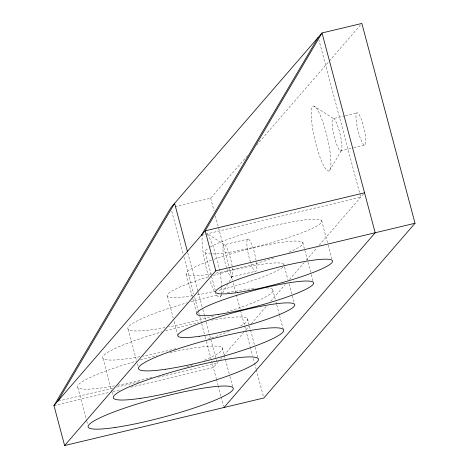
<?xml version="1.0" encoding="UTF-8"?>
<svg xmlns="http://www.w3.org/2000/svg" width="469" height="469" viewBox="0 0 469 469"><rect width="100%" height="100%" fill="white"/><g stroke="black" fill="none" stroke-linecap="round" stroke-linejoin="round"><path stroke-width="0.35" stroke-dasharray="2.35 1.76" d="M220.442 296.648L222.271 293.553M222.634 292.937L227.746 284.278M229.206 281.805L232.126 276.857M329.578 170.523L341.262 150.731M175.089 206.677L210.669 198.188L247.509 155.608M256.602 145.103L328.845 61.603M329.326 61.052L360.907 24.558M218.572 361.511L213.354 367.538L130.106 387.412M220.483 359.301L221.919 357.636M223.836 355.426L243.944 332.187M245.862 329.971L249.209 326.096M251.126 323.886L266.451 306.181M270.76 301.198L285.123 284.601M289.432 279.618L304.27 262.464M306.187 260.254L317.196 247.526M319.113 245.31L363.604 193.896M344.803 115.872L333.553 118.557L314.16 106.17M345.506 115.702L357.46 112.847M340.465 150.942A16.685 3.154 76.6 0 0 338.342 127.797A16.685 3.154 76.6 0 0 332.216 125.504A16.685 3.154 76.6 0 0 340.465 150.942L353.122 147.923M353.825 147.753L364.372 145.238A16.685 3.154 76.6 0 0 362.25 122.092A16.685 3.154 76.6 0 0 356.123 119.8A16.685 3.154 76.6 0 0 364.372 145.238M201.389 235.221L204.947 234.371M205.657 234.201L360.767 197.173L318.99 40.158M248.324 238.973L224.417 244.683L206.847 233.456M231.328 277.068L255.236 271.358M58.467 401.054L113.252 387.974M116.81 387.124L141.005 381.35M158.076 377.269L217.135 363.17M53.976 405.591L108.761 392.512M113.029 391.492L120.855 389.622M321.611 220.53L327.954 244.361M328.136 245.064L332.24 260.488M302.71 242.367L311.105 273.919M311.293 274.617L313.345 282.332M283.809 264.211L284.372 266.316M284.56 267.013L287.913 279.635M289.033 283.839L294.444 304.17M272.653 289.461L275.262 299.275M276.012 302.077L276.569 304.182M276.757 304.879L279.366 314.699M279.553 315.397L283.288 329.42M247.456 318.58L249.32 325.592M249.508 326.295L254.356 344.522M255.101 347.324L258.085 358.545M210.669 198.188L214.052 210.892M215.365 215.834L228.89 266.668M229.077 267.377L232.46 280.081M233.21 282.907L236.218 294.204M236.405 294.907L240.351 309.733M240.538 310.443L244.484 325.269M244.671 325.973L250.118 346.45M250.305 347.154L252.557 355.625M253.313 358.451L254.438 362.689M254.626 363.393L256.127 369.039M256.314 369.748L263.455 396.575M205.27 252.639L211.425 275.772M211.613 276.476L215.154 289.795M222.253 347.705L229.716 375.745M229.904 376.449L232.888 387.664M187.776 252.838L198.129 291.736M198.317 292.445L202.643 308.713M202.831 309.417L206.032 321.441M206.219 322.15L209.608 334.884M209.795 335.587L216.004 358.926M216.191 359.635L216.754 361.757M171.765 211.238L183.244 254.38M183.995 257.205L193.785 293.987M194.723 297.522L198.487 311.668M198.674 312.372L199.618 315.913M199.806 316.616L201.5 322.983M201.688 323.692L204.883 335.716M205.076 336.42L206.202 340.664M206.389 341.373L216.338 378.759M216.526 379.456L218.015 385.067M218.202 385.77L221.005 396.282M221.186 396.985L223.613 406.095M186.369 274.482L192.712 298.319M192.9 299.017L196.816 313.738M167.468 296.32L173.254 318.052M174.187 321.558L177.915 335.581M128.23 329.32L136.626 360.866M137.37 363.674L138.677 368.581M103.033 358.445L111.798 391.392M111.985 392.096L112.918 395.601M77.831 387.564L86.601 420.517M86.788 421.215L87.721 424.721M221.262 294.895A33.375 6.314 76.6 0 1 215.095 292.703M214.386 291.401A33.375 6.314 76.6 0 1 209.725 279.952M208.658 276.64A33.375 6.314 76.6 0 1 202.415 235.309M207.093 234.084A33.375 6.314 76.6 0 1 221.773 286.846M221.796 287.532A33.375 6.314 76.6 0 1 221.456 294.051M250.446 262.118A16.685 3.154 76.6 0 1 248.224 238.944A16.685 3.154 76.6 0 1 256.49 263.619A16.685 3.154 76.6 0 1 250.868 263.367M169.942 352.565A75.093 9.931 -14.9 0 1 203.546 360.608M192.741 364.794A75.093 9.931 -14.9 0 1 184.71 367.608M152.056 377.375A75.093 9.931 -14.9 0 1 117.555 385.301M114.629 385.846A75.093 9.931 -14.9 0 1 78.405 384.668A75.093 9.931 -14.9 0 1 136.878 360.972M140.354 359.987A75.093 9.931 -14.9 0 1 157.215 355.543M282.696 267.189A60.489 8.002 -14.9 0 1 217.188 290.663M215.793 290.991A60.489 8.002 -14.9 0 1 196.136 295.112M192.712 295.704A60.489 8.002 -14.9 0 1 167.867 294.057A60.489 8.002 -14.9 0 1 209.268 276.599M213.336 275.391A60.489 8.002 -14.9 0 1 284.114 265.214M213.952 259.357A60.489 8.002 -14.9 0 1 289.666 241.377A60.489 8.002 -14.9 0 1 287.667 252.756M273.808 257.944A60.489 8.002 -14.9 0 1 215.037 273.275M211.613 273.861A60.489 8.002 -14.9 0 1 211.384 260.266M209.995 247.175A60.489 8.002 -14.9 0 1 309.991 219.416A60.489 8.002 -14.9 0 1 272.09 242.508A60.489 8.002 -14.9 0 1 208.564 248.048M266.539 287.878A75.093 9.931 -14.9 0 1 227.213 311.949M213.606 316.053A75.093 9.931 -14.9 0 1 168.693 326.916M165.029 327.602A75.093 9.931 -14.9 0 1 128.799 326.424A75.093 9.931 -14.9 0 1 187.278 302.728M190.754 301.743A75.093 9.931 -14.9 0 1 218.208 294.79M227.283 292.838A75.093 9.931 -14.9 0 1 255.927 288.277M211.378 320.169A75.093 9.931 -14.9 0 1 239.524 326.506M229.353 331.231A75.093 9.931 -14.9 0 1 208.5 338.958M175.84 348.625A75.093 9.931 -14.9 0 1 142.758 356.182M139.832 356.727A75.093 9.931 -14.9 0 1 103.602 355.543A75.093 9.931 -14.9 0 1 162.081 331.847M165.551 330.862A75.093 9.931 -14.9 0 1 198.651 322.678M226.545 267.822A16.685 3.154 76.6 0 1 224.317 244.648A16.685 3.154 76.6 0 1 232.583 269.329A16.685 3.154 76.6 0 1 226.961 269.077M311.492 120.07A33.375 6.314 76.6 0 0 327.983 170.939A33.375 6.314 76.6 0 0 323.739 124.654A33.375 6.314 76.6 0 0 311.492 120.07"/><path stroke-width="0.7" d="M53.976 405.591L170.822 207.697L322.015 32.965L361.863 23.45L415.024 223.25L263.83 397.988L64.611 445.55L53.976 405.591L205.17 230.854L322.015 32.965L375.182 232.765L223.989 407.502M57.757 401.224L174.603 203.329L187.401 251.425M201.389 235.221L318.234 37.332M64.611 445.55L215.804 270.812L415.024 223.25M364.548 192.806L205.17 230.854L215.804 270.812M114.999 427.505A75.093 9.931 -14.9 0 0 232.395 390.472A75.093 9.931 -14.9 0 0 134.638 404.806A75.093 9.931 -14.9 0 0 114.999 427.505M140.196 398.386A75.093 9.931 -14.9 0 0 257.598 361.353A75.093 9.931 -14.9 0 0 159.835 375.687A75.093 9.931 -14.9 0 0 140.196 398.386M165.393 369.261A75.093 9.931 -14.9 0 0 282.795 332.228A75.093 9.931 -14.9 0 0 185.032 346.562A75.093 9.931 -14.9 0 0 165.393 369.261M199.477 336.267A60.489 8.002 -14.9 0 0 294.045 306.433A60.489 8.002 -14.9 0 0 215.294 317.982A60.489 8.002 -14.9 0 0 199.477 336.267M218.372 314.423A60.489 8.002 -14.9 0 0 312.946 284.595A60.489 8.002 -14.9 0 0 234.195 296.138A60.489 8.002 -14.9 0 0 218.372 314.423M237.273 292.58A60.489 8.002 -14.9 0 0 331.847 262.751A60.489 8.002 -14.9 0 0 253.096 274.295A60.489 8.002 -14.9 0 0 237.273 292.58"/></g></svg>
